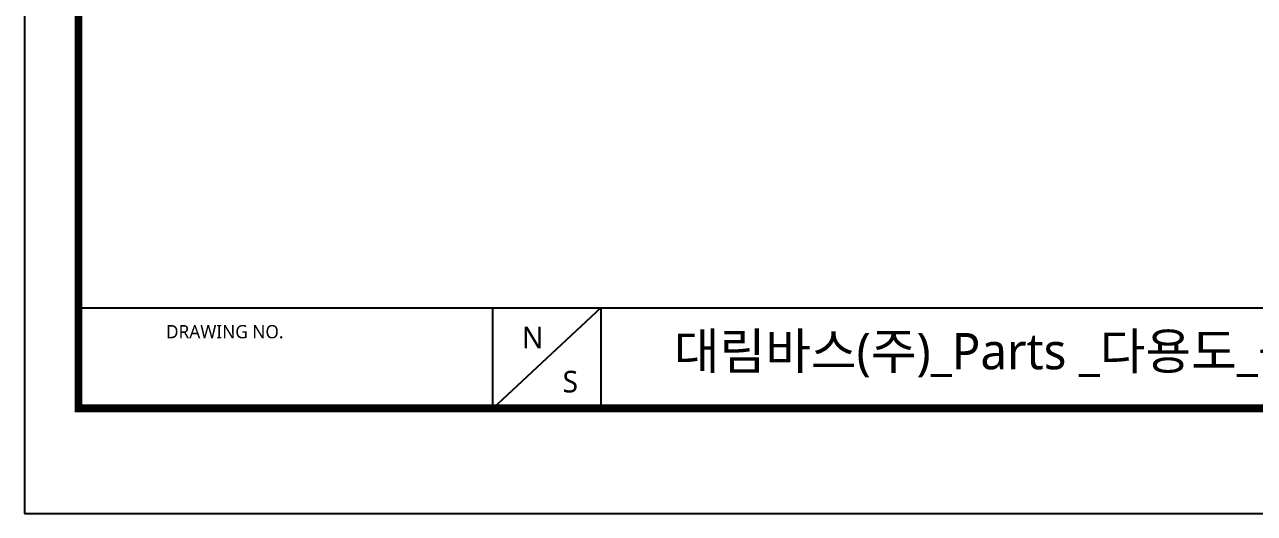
# Model space of a CAD drawing. Extents: x -2833 to -229, y 127 to 2035.
# Drawn here: x -2833 to -1878, y 127 to 507 of the extents above; entities that cross this region are included whole.
import ezdxf

# ---------------------------------------------------------------- set-up
doc = ezdxf.new("R2010")
doc.units = 0
doc.header["$LTSCALE"] = 0.5
doc.header["$MEASUREMENT"] = 0
doc.layers.get('0').update_dxf_attribs({"linetype": 'CONTINUOUS'})
doc.styles.add('Daelim Dimension', font='NanumGothic.ttf')

msp = doc.modelspace()

# ---------------------------------------------------------------- linework, layer by layer
at = {"color": 5}
msp.add_line((-2790.85, 286.99), (-694.1, 286.99), dxfattribs=at)
at = {"color": 5, "ltscale": 40}
for p, q in [((-2469.45, 286.99), (-2469.45, 208.52)), ((-2469.45, 286.99), (-2469.45, 208.52)), ((-2385.47, 286.99), (-2469.45, 208.52)), ((-2385.47, 286.99), (-2469.45, 208.52)), ((-2385.47, 286.99), (-2385.47, 208.52)), ((-2385.47, 286.99), (-2385.47, 208.52))]:
    msp.add_line(p, q, dxfattribs=at)
at = {"ltscale": 0.5}
msp.add_line((-2790.85, 208.82), (-2790.85, 208.82), dxfattribs=at)
msp.add_lwpolyline([(-2832.73, 127.12), (-228.73, 127.12), (-228.73, 2035.12), (-2832.73, 2035.12)], close=True, dxfattribs=at)
at = {"color": 5, "linetype": 'ByBlock', "lineweight": 200, "const_width": 6}
msp.add_lwpolyline([(-2790.85, 208.82), (-270.85, 208.82), (-270.85, 1990.82), (-2790.85, 1990.82)], close=True, dxfattribs=at)

# ---------------------------------------------------------------- texts
at = {"color": 5, "ltscale": 40, "style": 'Daelim Dimension'}
msp.add_text('DRAWING NO.', height=10.276, dxfattribs=at).set_placement((-2722.96, 263.25))
at = {"char_height": 16.82, "width": 23.4692, "attachment_point": 1, "style": 'Daelim Dimension'}
for s, insert in [('N', (-2446.61, 272.28)), ('S', (-2415.05, 238))]:
    msp.add_mtext(s, dxfattribs=dict(at, insert=insert))
at = {"color": 2, "insert": (-2328.61, 267.41), "char_height": 28.2555, "width": 1671.3542, "attachment_point": 1, "style": 'Daelim Dimension'}
msp.add_mtext('대림바스(주)_Parts _다용도_등받이_DL P4267', dxfattribs=at)

doc.saveas('drawing.dxf')
